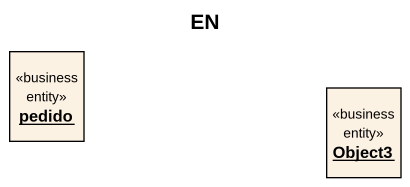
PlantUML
@startuml
title EN
hide circle
hide empty members
object pedido <<business entity>>
object Object3 <<business entity>>
@enduml
